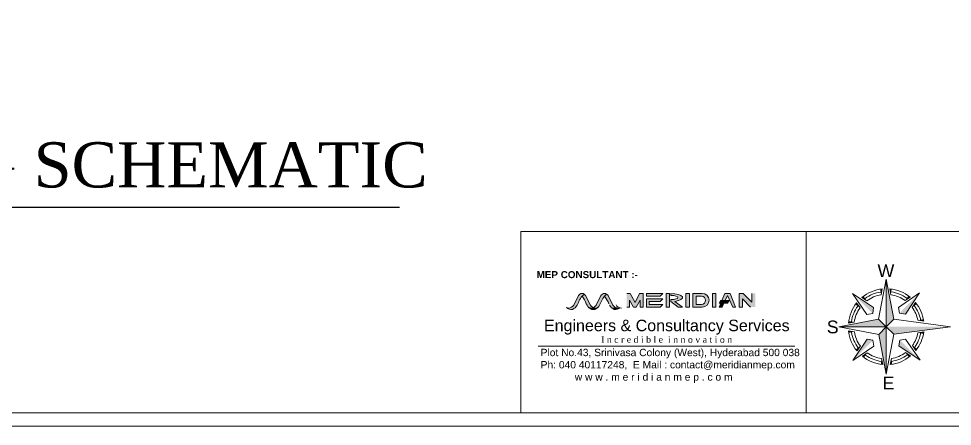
# Model space of a CAD drawing. Extents: x 3505867 to 4040009, y -660366 to -590408.
# Drawn here: x 3718286 to 3734417, y -625948 to -618912 of the extents above; entities that cross this region are included whole.
import ezdxf

# ---------------------------------------------------------------- set-up
doc = ezdxf.new("R2010")
doc.units = 0
doc.header["$LTSCALE"] = 6
doc.header["$MEASUREMENT"] = 0
doc.linetypes.add('Hidden 2mm', pattern=[3, 2, -0.9999999999999999])
doc.layers.get('0').update_dxf_attribs({"linetype": 'CONTINUOUS', "lineweight": 0})
for name, color, linetype, lineweight in [('AHU-N Ducting', 30, 'CONTINUOUS', 0), ('EP', 3, 'CONTINUOUS', 0), ('formate text', 8, 'CONTINUOUS', 0), ('FURNITURE WALL', 8, 'CONTINUOUS', 0), ('TITLE', 7, 'CONTINUOUS', 0)]:
    doc.layers.add(name, color=color, linetype=linetype, lineweight=lineweight)
doc.styles.add('ARIAL', font='arial.ttf')
doc.styles.add('style3', font='arialbd.ttf')
doc.styles.add('TIMES_R', font='times.ttf', dxfattribs={"height": 1.25})

# ---------------------------------------------------------------- blocks, each defined once
blk = doc.blocks.new('A$C4A7C6C7E')
at = {"layer": 'TITLE', "color": 8, "lineweight": 5}
for p, q in [((-4206.891931593418, 4143.569956719874), (0, 26095.19339799881)), ((0, 26095.19339799881), (0, 0)), ((0, 0), (0, 26095.19339799881)), ((4143.569955229759, 4206.891930103302), (0, 26095.19339799881)), ((-2825.268928706646, 17518.88860762119), (-2233.914661407471, 20756.89094215631)), ((2559.266071021557, 17559.71980690956), (1918.874761462211, 20788.38175237179)), ((-6940.913493931294, 10517.96004921198), (-18592.01132357121, 18312.16509193182)), ((-10622.01104015112, 6780.608028173446), (-18592.01132357121, 18312.16509193182)), ((-10606.9225564599, 14226.27134621143), (-13342.75635033846, 16056.45506531)), ((6780.608026683331, 10622.01103717088), (18312.16509193182, 18592.01132208109)), ((10389.95811492204, 14385.49175113439), (13097.72213548422, 16256.95454478264)), ((10517.96004772186, 6940.913493931294), (18312.16509193182, 18592.01132208109)), ((-14385.49175262451, 10389.95811492204), (-16256.95454627275, 13097.72213548422)), ((-7436.804530024528, 7324.86603707075), (-6940.913493931294, 10517.96004921198)), ((7324.866035580635, 7436.804530024528), (6780.608026683331, 10622.01103717088)), ((14226.27134621143, 10606.9225564599), (16056.45506531, 13342.75635033846)), ((-7436.804530024528, 7324.86603707075), (-10622.01104015112, 6780.608028173446)), ((7324.866035580635, 7436.804530024528), (10517.96004772186, 6940.913493931294)), ((-4206.891931593418, 4143.569956719874), (-26095.19339799881, 0)), ((0, 0), (-26095.19339799881, 0)), ((-26095.19339799881, 0), (0, 0)), ((-4143.569958209991, -4206.891930103302), (-26095.19339799881, 0)), ((-17559.71980839968, 2559.266072511673), (-20788.38175386191, 1918.874762952327)), ((-4206.891931593418, 4143.569956719874), (0, 0)), ((0, 0), (-4206.891931593418, 4143.569956719874)), ((0, 0), (-4143.569958209991, -4206.891930103302)), ((-4143.569958209991, -4206.891930103302), (0, 0)), ((0, 0), (4143.569955229759, 4206.891930103302)), ((4143.569955229759, 4206.891930103302), (0, 0)), ((0, 0), (4206.891928613186, -4143.569956719874)), ((4206.891928613186, -4143.569956719874), (0, 0)), ((0, 0), (0, -26095.19339799881)), ((0, -26095.19339799881), (0, 0)), ((17393.81232410669, 3514.099511504173), (20645.9898635745, 3095.480373501778)), ((17393.81232410669, 3514.099511504173), (20645.9898635745, 3095.480373501778)), ((-17518.88860762119, -2825.268928706646), (-20756.89094215631, -2233.914661407471)), ((-4143.569958209991, -4206.891930103302), (0, -26095.19339799881)), ((4206.891928613186, -4143.569956719874), (0, -26095.19339799881)), ((17433.07092934847, -3311.806355416775), (20680.36240488291, -2856.835140287876)), ((17433.07092934847, -3311.806355416775), (20680.36240488291, -2856.835140287876)), ((17433.74369889498, -3310.314664244652), (20680.36240488291, -2856.835140287876)), ((-10517.96005070209, -6940.913493931294), (-18312.16509342193, -18592.01132357121)), ((-7324.866038560866, -7436.804528534413), (-10517.96005070209, -6940.913493931294)), ((-7324.866038560866, -7436.804528534413), (-6780.608028173446, -10622.011038661)), ((7436.804527044295, -7324.86603707075), (6940.913493931294, -10517.96004921198)), ((7436.804527044295, -7324.86603707075), (10622.01103717088, -6780.608026683331)), ((10622.01103717088, -6780.608026683331), (18592.01132208109, -18312.16509342193)), ((-6780.608028173446, -10622.011038661), (-18312.16509342193, -18592.01132357121)), ((-14226.27134770155, -10606.9225564599), (-16056.45506531, -13342.75634884834)), ((-10389.95811492204, -14385.49175113439), (-13097.72213548422, -16256.95454627275)), ((6940.913493931294, -10517.96004921198), (18592.01132208109, -18312.16509342193)), ((10606.9225564599, -14226.27134770155), (13342.75634884834, -16056.45506531)), ((14385.49174964428, -10389.95811492204), (16256.95454478264, -13097.72213548422)), ((-2559.266074001789, -17559.71980690956), (-1918.87476593256, -20788.38175237179)), ((2825.268928706646, -17518.88860762119), (2233.914658427238, -20756.8909406662))]:
    blk.add_line(p, q, dxfattribs=at)
at = {"layer": 'TITLE', "color": 5}
for p in [(4143.569955229759, 4206.891930103302), (4206.891928613186, -4143.569956719874)]:
    blk.add_line(p, (35289.04303461313, 0), dxfattribs=at)
at = {"layer": 'TITLE', "color": 8, "lineweight": 5}
for radius, start, end in [(20876.75492653439, 96.14268864793837, 129.7262482949075), (20876.75492653439, 51.14268861743448, 84.72624833369564), (19310.99830704234, 99.16120499793921, 126.7077318310557), (17745.24168755422, 99.16120499793921, 126.7077318310557), (17745.24168755422, 54.1612050822801, 81.70773185857391), (19310.99830704623, 54.1612050822801, 81.70773185857391), (20876.75492653439, 141.1426886174345, 174.7262482394833), (19310.99830703844, 144.1612050155898, 171.7077318585739), (17745.24168755422, 144.1612050155898, 171.7077318585739), (17745.24168755422, 11.42181301089634, 36.70773183105571), (19310.99830704631, 9.851360206625351, 36.70773183105571), (20876.75492653439, 8.526916737729403, 39.72624829490754), (20876.75492653439, 186.142688621411, 219.7262482949076), (19310.99830704666, 189.1612049847691, 216.7077318310557), (17745.24168755422, 189.1612049847691, 216.7077318310557), (17745.24168755422, 324.1612050155898, 349.2486835275301), (19310.99830704746, 324.1612050155898, 350.8143404501286), (20876.75492653439, 321.1426886174345, 352.1348021018367), (17745.24168755422, 234.1612050822801, 261.7077318585739), (17745.24168755422, 279.1612049979392, 306.7077318310557), (20876.75492653439, 231.1426886174345, 264.7262483336957), (19310.99830704712, 234.1612050822801, 261.7077318585739), (20876.75492653439, 276.1426886479383, 309.7262482949075), (19310.99830704516, 279.1612049979392, 306.7077318310557)]:
    blk.add_arc((0, 0), radius, start, end, dxfattribs=at)
for points in [[(0, 26095.19339799881), (4143.569955229759, 4206.891930103302), (0, 0)], [(-3323.845799267292, 20610.45718491077), (-2233.914661407471, 20756.89094215631), (-2825.268928706646, 17518.88860762119)], [(3010.901261866093, 20658.49389135838), (1918.874761462211, 20788.38175237179), (2559.266071021557, 17559.71980690956)], [(-18592.01132357121, 18312.16509193182), (-6940.913493931294, 10517.96004921198), (-7436.804530024528, 7324.86603707075)], [(-13342.75635033846, 16056.45506531), (-12478.73242050409, 16736.7898195982), (-10606.9225564599, 14226.27134621143)], [(18312.16509193182, 18592.01132208109), (10517.96004772186, 6940.913493931294), (7324.866035580635, 7436.804530024528)], [(13097.72213548422, 16256.95454478264), (12223.48013520241, 16924.10794198513), (10389.95811492204, 14385.49175113439)], [(-16256.95454627275, 13097.72213548422), (-16924.10794347524, 12223.48013520241), (-14385.49175262451, 10389.95811492204)], [(16056.45506531, 13342.75635033846), (16736.7898195982, 12478.73241901398), (14226.27134621143, 10606.9225564599)], [(-26095.19339799881, 0), (-4206.891931593418, 4143.569956719874), (0, 0)], [(-20658.49389284849, 3010.901263356209), (-20788.38175386191, 1918.874762952327), (-17559.71980839968, 2559.266072511673)], [(0, -26095.19339799881), (-4143.569958209991, -4206.891930103302), (0, 0)], [(20645.9898635745, 3095.480373501778), (20456.6875949502, 4166.872785985471), (17393.81232410669, 3514.099511504173)], [(-20610.45718491077, -3323.845797777176), (-20756.89094215631, -2233.914661407471), (-17518.88860762119, -2825.268928706646)], [(20680.36240488291, -2856.835140287876), (20503.05638164282, -3930.278024077415), (17433.07092934847, -3311.806355416775)], [(-18312.16509342193, -18592.01132357121), (-10517.96005070209, -6940.913493931294), (-7324.866038560866, -7436.804528534413)], [(18592.01132208109, -18312.16509342193), (6940.913493931294, -10517.96004921198), (7436.804527044295, -7324.86603707075)], [(-16056.45506531, -13342.75634884834), (-16736.78982108831, -12478.73242050409), (-14226.27134770155, -10606.9225564599)], [(-13097.72213548422, -16256.95454627275), (-12223.48013520241, -16924.10794347524), (-10389.95811492204, -14385.49175113439)], [(13342.75634884834, -16056.45506531), (12478.73241901398, -16736.7898195982), (10606.9225564599, -14226.27134770155)], [(16256.95454478264, -13097.72213548422), (16924.10794198513, -12223.48013520241), (14385.49174964428, -10389.95811492204)], [(-3010.901263356209, -20658.49389135838), (-1918.87476593256, -20788.38175237179), (-2559.266074001789, -17559.71980690956)], [(3323.845797777176, -20610.45718491077), (2233.914658427238, -20756.8909406662), (2825.268928706646, -17518.88860762119)]]:
    blk.add_solid(points, dxfattribs=at)
at = {"layer": 'TITLE', "color": 5}
blk.add_solid([(35289.04303461313, 0), (4206.891928613186, -4143.569956719874), (0, 0)], dxfattribs=at)
blk = doc.blocks.new('MECS')
at = {"layer": 'AHU-N Ducting', "lineweight": 0}
for color, points in [(160, [(0.5134121462452396, 0.9090535810691411, -0.255341921221145), (0.5145768996701445, 0.912287291370199, -0.0468472647748238), (0.5216573496010881, 0.9294547023055619, -0.02665404777678521), (0.5336342063745126, 0.9523017867876555, -0.06718534236502927), (0.5556565003610188, 0.9834757225398514, -0.02764109542235114), (0.5738745622465666, 1.003062886091293), (0.5766256133007953, 1.006020680794153, 0.1721363590096937), (0.5505140324168423, 1.011612092831704, 0.2473140975325933), (0.5199152673609156, 0.990002997602848), (0.4721895616269332, 0.8959762340672447, -0.01800133279279188), (0.4702329186293511, 0.8924425501871536, -0.03191826124391834), (0.4661593275680615, 0.8865579408482758, -0.10706332640321), (0.4578792062891825, 0.878103115775042, -0.06872213656596317), (0.4448145115283366, 0.8700396566532579, -0.1100815216467871), (0.4328884929311516, 0.8662964673627914, -0.04816773781383378), (0.4221518354338086, 0.8652597410154012, -0.2553419212163173), (0.4220358712937212, 0.8652596211915509, -0.1055217205861158), (0.4103804133107057, 0.8664834367568037, -0.05287384099968509), (0.3991274403419439, 0.8701487347559893, 0.05054860804395004), (0.4093426809361326, 0.8618595423592463, 0.158790178535047), (0.4483361824497781, 0.8512470793146013, 0.02557253404730241), (0.4549705379184891, 0.8519151542827459, 0.05690113489079723), (0.4703863626932994, 0.8580222609840502, 0.07612807459237678), (0.4928284065502248, 0.8754018488679505, 0.05635508372328296), (0.5070302214118503, 0.8948318576810209)]), (150, [(0.5738745622465666, 1.003062886091293), (0.5556565003610187, 0.9834757225398514, -0.08871706839118897), (0.5985678696283647, 0.909053581069051), (0.606061486380822, 0.89483185768066, 0.0908047400681244), (0.6258840872999482, 0.8691652436534564, 0.09462166198595127), (0.6465687088664405, 0.8652597410154012, 0.09762620718751959), (0.6678649370783271, 0.8694578930597028, -0.1798615287096714), (0.6391234390957357, 0.8959762340672447), (0.5913977333575124, 0.9900029976114196, 0.1368225701357831), (0.5768519750966852, 1.005880687949675, 0.004232813224522215)]), (160, [(0.7385117872205167, 0.909053581069051, -0.2553419212210821), (0.7396765406437975, 0.912287291370199, -0.0468472648161624), (0.7467569905745608, 0.9294547023055619, -0.02665404768152423), (0.7587338473479852, 0.9523017867876555, -0.0671853423456069), (0.7807561413347619, 0.9834757225398514, -0.02764109536567236), (0.7989742032197685, 1.003062886091293), (0.8017252542742679, 1.006020680794153, 0.1721363590409371), (0.7756136733902246, 1.011612092831704, 0.2473140974765815), (0.745014908334659, 0.990002997602848), (0.6972892026003155, 0.8959762340672447, -0.01800133322273754), (0.6953325596030944, 0.8924425501871536, -0.03191826041983521), (0.6912589685412633, 0.8865579408482758, -0.1070633264490691), (0.6829788472626551, 0.878103115775042, -0.06872213649297712), (0.6699141525020799, 0.8700396566532579, -0.1100815216296455), (0.6579881339048046, 0.8662964673627914, -0.04816773779806655), (0.6472514764075519, 0.8652597410154012, -0.255341921221943), (0.6471355122674645, 0.8652596211915509, -0.1055217205828826), (0.6354800542840878, 0.8664834367568037, -0.05287384108009963), (0.6242270813156874, 0.8701487347559893, 0.05054860803605635), (0.6344423219093345, 0.8618595423592463, 0.1587901785338139), (0.6734358234232507, 0.8512470793146013, 0.02557253404856175), (0.6800701788916007, 0.8519151542827459, 0.05690113471568389), (0.6954860036670426, 0.8580222609840502, 0.07612807450990046), (0.717928047523968, 0.8754018488679504, 0.05635508364208738), (0.7321298623846912, 0.8948318576810209)]), (150, [(0.7989742032197685, 1.003062886091293), (0.7807561413347619, 0.9834757225398514, -0.08282162458354263), (0.824217065318585, 0.9090771159288699), (0.8311611273545652, 0.89483185768066, 0.09080474013753037), (0.8509837282734207, 0.8691652436534564, 0.09462166197701749), (0.8716683498401837, 0.8652597410154012, 0.09762620721909913), (0.892964578051529, 0.8694578930597028, -0.1798615287170609), (0.8642230800689376, 0.8959762340672447), (0.8164973743309851, 0.9900029976114196, 0.1368225702393716), (0.8019516160670902, 1.005880687950846, 0.00423281322532398)]), (1, [(1.030236444528139, 0.9438043992806316), (1.071119814834754, 0.8756654487700585), (1.098384609470751, 0.8756654487700585), (1.139267979777095, 0.9438043992806316), (1.139267979777095, 0.8756654487700585), (1.166523559981414, 0.8756654487700585), (1.166523559981414, 1.011943349791295), (1.132454084726353, 1.011943349791295), (1.085966086906956, 0.9199812081284943), (1.037050339579422, 1.011943349791295), (1.002980864324091, 1.011943349791295), (1.002980864324091, 0.8756654487700585), (1.030236444528139, 0.8756654487700585)]), (251, [(1.200593035236746, 1.011943349791295), (1.200593035236746, 0.9846877695869755), (1.336870936257982, 0.9846877695869755), (1.364126516462392, 1.011943349791295)]), (251, [(1.200593035236746, 0.9574321893827462), (1.200593035236746, 0.8756654487700585), (1.336870936257982, 0.8756654487700585), (1.364126516462392, 0.9029210289742877), (1.227848615441156, 0.9029210289742877), (1.227848615441156, 0.930176609178517), (1.336870936257982, 0.930176609178517), (1.364126516462392, 0.9574321893827462)]), (251, [(1.398195991717182, 0.8756654487700585), (1.432265466973055, 0.8756654487700585), (1.432265466973055, 1.011943349791295), (1.398195991717182, 1.011943349791295)]), (251, [(1.629868423453673, 1.011943349791295), (1.59579894819807, 1.011943349791295), (1.59579894819807, 0.8756654487700585), (1.629868423453673, 0.8756654487700585)]), (251, [(1.895610330445043, 1.011943349791295), (1.861540855189982, 1.011943349791295), (1.861540855189982, 0.8756654487700585), (1.895610330445043, 0.8756654487700585)]), (251, [(2.011446546313153, 0.9132142722493442), (2.027431130986065, 0.9404698524534832), (1.94330759580249, 0.9404698524534832), (1.929679805700646, 0.9132142722493442)]), (251, [(2.011446546313153, 0.99036134481426), (2.063858128663246, 0.8756654487700585), (2.093213286926021, 0.8756654487700585), (2.038702126517292, 1.011943349791295), (1.984190966108743, 1.011943349791295), (1.955601567173546, 0.9404698524534832), (1.988648066588688, 0.9404698524534832)]), (251, [(2.161352237436324, 0.9589543396937112), (2.243118978049192, 0.8756654487700585), (2.290816243406638, 0.8756654487700585), (2.290816243406638, 1.011943349791295), (2.256746768151036, 1.011943349791295), (2.256746768151036, 0.9240548263224531), (2.168166132487245, 1.011943349791295), (2.127282762180992, 1.011943349791295), (2.127282762180992, 0.8756654487700585), (2.161352237436324, 0.8756654487700585)]), (160, [(0.6891611652876872, 0.8652597410154012, -0.0976262072296882), (0.6678649370783271, 0.869457893059793, -0.09762620719819004), (0.6465687088664405, 0.8652597410154012, -0.09462166198179703), (0.6258840872999482, 0.8691652436534564, 0.08724935658191231), (0.6523345167657667, 0.8526558393570214, 0.2544598487685659), (0.7121855603806347, 0.8701487347559893, -0.1060441435256532)]), (150, [(0.9142608062611598, 0.8652597410154012, -0.09762620721833866), (0.892964578051529, 0.8694578930597028, -0.09762620723901456), (0.8716683498401837, 0.8652597410154012, -0.0946216619631427), (0.85098372827315, 0.8691652436534564, 0.08724935651290638), (0.8774341577386077, 0.8526558393570214, 0.2544598487684722), (0.9372852013538366, 0.8701487347559893, -0.1060441435228971)]), (251, [(1.976193322036766, 0.9132142722493442), (1.944699335091728, 0.9132142722493442), (1.929679805700646, 0.8756654487700585), (1.95903496396306, 0.8756654487699682)])]:
    blk.add_hatch(color=color, dxfattribs=at).paths.add_polyline_path(points)
h = blk.add_hatch(color=251, dxfattribs=at)
edge = h.paths.add_edge_path()
edge.add_ellipse((1.445893257074899, 0.9710599794848609), major_axis=(-0.1158362158680351, 0), ratio=0.3529411764705883, start_angle=110.1798157566864, end_angle=270)
edge.add_line((1.445893257074899, 1.011943349791295), (1.445893257074899, 0.9915016646380779))
edge.add_ellipse((1.445893257074899, 0.9710599794848609), major_axis=(-0.07012065025681041, 0), ratio=0.2915216142222994, start_angle=90, end_angle=270, ccw=False)
edge.add_line((1.445893257074899, 0.9506182943317341), (1.445893257074899, 0.930176609178517))
edge.add_line((1.445893257074899, 0.930176609178517), (1.518865497210324, 0.8756654487699682))
edge.add_line((1.518865497210324, 0.8756654487700585), (1.561729472942829, 0.8756654487700585))
edge.add_line((1.561729472943099, 0.8756654487700585), (1.485852994268342, 0.9326862509446157))
h = blk.add_hatch(color=251, dxfattribs=at)
h.paths.add_polyline_path([(1.663937898709004, 0.8756654487700585), (1.759332429423987, 0.8756654487700586, 1.000000000016551), (1.759332429423987, 1.011943349791295), (1.663937898709004, 1.011943349791295)])
h.paths.add_polyline_path([(1.698007373964065, 0.9846877695869755), (1.751107687934599, 0.9846877695869753, -0.9999999999691073), (1.751107687934599, 0.9029210289742877), (1.698007373964065, 0.9029210289742877)], flags=16)
at = {"layer": 'AHU-N Ducting', "color": 160, "lineweight": 0}
for p, q in [((0.4721895616269332, 0.8959762340671544, -0.004746985392664118), (0.5199152673651564, 0.9900029976114196, -0.004746985392664118)), ((0.6972892026003155, 0.8959762340671544, -0.004746985392664118), (0.7450149083391703, 0.9900029976114196, -0.004746985392664118)), ((0.5070302214118503, 0.8948318576810209, -0.004746985392664118), (0.5134121462455102, 0.909053581069051, -0.004746985392664118)), ((0.7321298623846912, 0.8948318576810209, -0.004746985392664118), (0.7385117872186219, 0.909053581069051, -0.004746985392664118))]:
    blk.add_line(p, q, dxfattribs=at)
at = {"layer": 'AHU-N Ducting', "color": 150, "lineweight": 0}
for p, q in [((0.6391234390957357, 0.8959762340671544, -0.004746985392664118), (0.5913977333575124, 0.9900029976114196, -0.004746985392664118)), ((0.8642230800689376, 0.8959762340671544, -0.004746985392664118), (0.8164973743309851, 0.9900029976114196, -0.004746985392664118)), ((0.6060614863808219, 0.8948318576810209, -0.004746985392664118), (0.5985678696283647, 0.909053581069051, -0.004746985392664118))]:
    blk.add_line(p, q, dxfattribs=at)
at = {"layer": 'AHU-N Ducting', "color": 1, "lineweight": 0}
for p, q in [((1.002980864324091, 1.011943349791205, -0.004746985392664118), (1.037050339579422, 1.011943349791205, -0.004746985392664118)), ((1.030236444528139, 0.9438043992806316, -0.004746985392664118), (1.071119814834754, 0.8756654487700585, -0.004746985392664118)), ((1.030236444528139, 0.8756654487700585, -0.004746985392664118), (1.030236444528139, 0.9438043992806316, -0.004746985392664118)), ((1.030236444528139, 0.8756654487700585, -0.004746985392664118), (1.030236444528139, 0.9438043992806316, -0.004746985392664118)), ((1.037050339579422, 1.011943349791205, -0.004746985392664118), (1.085966086906956, 0.919981208128404, -0.004746985392664118)), ((1.132454084726353, 1.011943349791205, -0.004746985392664118), (1.085966086906956, 0.919981208128404, -0.004746985392664118)), ((1.139267979777095, 0.9438043992806316, -0.004746985392664118), (1.098384609470751, 0.8756654487700585, -0.004746985392664118)), ((1.166523559981414, 1.011943349791205, -0.004746985392664118), (1.132454084726353, 1.011943349791205, -0.004746985392664118)), ((1.134267582426063, 1.011943349791205, -0.004746985392664118), (1.161523162629841, 1.011943349791205, -0.004746985392664118)), ((1.139267979777095, 0.8756654487700585, -0.004746985392664118), (1.139267979777095, 0.9438043992806316, -0.004746985392664118)), ((1.139267979777095, 0.8756654487700585, -0.004746985392664118), (1.139267979777095, 0.9438043992806316, -0.004746985392664118)), ((1.166523559981414, 0.8756654487700585, -0.004746985392664118), (1.166523559981414, 1.011943349791205, -0.004746985392664118)), ((1.030236444528139, 0.8756654487700585, -0.004746985392664118), (1.002980864324091, 0.8756654487700585, -0.004746985392664118)), ((1.071119814834754, 0.8756654487700585, -0.004746985392664118), (1.098384609470751, 0.8756654487700585, -0.004746985392664118)), ((1.139267979777095, 0.8756654487700585, -0.004746985392664118), (1.166523559981414, 0.8756654487700585, -0.004746985392664118))]:
    blk.add_line(p, q, dxfattribs=at)
at = {"layer": 'AHU-N Ducting', "color": 251, "lineweight": 0}
for p, q in [((1.200593035236746, 1.011943349791205, -0.004746985392664118), (1.364126516462392, 1.011943349791205, -0.004746985392664118)), ((1.200593035236746, 0.9846877695869755, -0.004746985392664118), (1.200593035236746, 1.011943349791205, -0.004746985392664118)), ((1.200593035236746, 0.9846877695869755, -0.004746985392664118), (1.336870936257982, 0.9846877695869755, -0.004746985392664118)), ((1.200593035236746, 0.9574321893827462, -0.004746985392664118), (1.364126516462392, 0.9574321893827462, -0.004746985392664118)), ((1.200593035236746, 0.8756654487700585, -0.004746985392664118), (1.200593035236746, 0.9574321893827462, -0.004746985392664118)), ((1.336870936257982, 0.9846877695869755, -0.004746985392664118), (1.364126516462392, 1.011943349791205, -0.004746985392664118)), ((1.336870936257982, 0.930176609178517, -0.004746985392664118), (1.364126516462392, 0.9574321893827462, -0.004746985392664118)), ((1.398195991717182, 1.011943349791205, -0.004746985392664118), (1.432265466973055, 1.011943349791205, -0.004746985392664118)), ((1.398195991717182, 1.011943349791205, -0.004746985392664118), (1.398195991717182, 0.8756654487700585, -0.004746985392664118)), ((1.432265466973055, 1.011943349791205, -0.004746985392664118), (1.432265466973055, 0.8756654487700585, -0.004746985392664118)), ((1.445893257074899, 1.011943349791205, -0.004746985392664118), (1.445893257074899, 0.9915016646380779, -0.004746985392664118)), ((1.445893257074899, 0.930176609178517, -0.004746985392664118), (1.445893257074899, 0.9506182943317341, -0.004746985392664118)), ((1.59579894819807, 1.011943349791205, -0.004746985392664118), (1.629868423453673, 1.011943349791205, -0.004746985392664118)), ((1.59579894819807, 0.8756654487700585, -0.004746985392664118), (1.59579894819807, 1.011943349791205, -0.004746985392664118)), ((1.629868423453673, 1.011943349791205, -0.004746985392664118), (1.629868423453673, 0.8756654487700585, -0.004746985392664118)), ((1.663937898709004, 1.011943349791205, -0.004746985392664118), (1.759332429423987, 1.011943349791205, -0.004746985392664118)), ((1.663937898709004, 1.011943349791205, -0.004746985392664118), (1.663937898709004, 0.8756654487700585, -0.004746985392664118)), ((1.698007373964065, 0.9846877695869755, -0.004746985392664118), (1.751107687934599, 0.9846877695869755, -0.004746985392664118)), ((1.698007373964065, 0.9846877695869755, -0.004746985392664118), (1.698007373964065, 0.9029210289742877, -0.004746985392664118)), ((1.861540855189982, 1.011943349791205, -0.004746985392664118), (1.895610330445043, 1.011943349791205, -0.004746985392664118)), ((1.861540855189982, 0.8756654487700585, -0.004746985392664118), (1.861540855189982, 1.011943349791205, -0.004746985392664118)), ((1.895610330445043, 1.011943349791205, -0.004746985392664118), (1.895610330445043, 0.8756654487700585, -0.004746985392664118)), ((1.929679805700646, 0.913214272249254, -0.004746985392664118), (1.94330759580249, 0.9404698524534832, -0.004746985392664118)), ((2.027431130986065, 0.9404698524534832, -0.004746985392664118), (1.94330759580249, 0.9404698524534832, -0.004746985392664118)), ((1.955601567173546, 0.9404698524534832, -0.004746985392664118), (1.984190966108743, 1.011943349791205, -0.004746985392664118)), ((1.984190966108743, 1.011943349791205, -0.004746985392664118), (2.038702126517292, 1.011943349791205, -0.004746985392664118)), ((1.988648066588688, 0.9404698524534832, -0.004746985392664118), (2.011446546313153, 0.9903613448141697, -0.004746985392664118)), ((2.063858128663246, 0.8756654487700585, -0.004746985392664118), (2.011446546313153, 0.9903613448141697, -0.004746985392664118)), ((2.027431130986065, 0.9404698524534832, -0.004746985392664118), (2.011446546313153, 0.913214272249254, -0.004746985392664118)), ((2.093213286926021, 0.8756654487700585, -0.004746985392664118), (2.038702126517292, 1.011943349791205, -0.004746985392664118)), ((2.127282762180992, 1.011943349791205, -0.004746985392664118), (2.168166132487245, 1.011943349791205, -0.004746985392664118)), ((2.127282762180992, 0.8756654487700585, -0.004746985392664118), (2.127282762180992, 1.011943349791205, -0.004746985392664118)), ((2.243118978049192, 0.8756654487700585, -0.004746985392664118), (2.161352237436324, 0.9589543396937112, -0.004746985392664118)), ((2.161352237436324, 0.8756654487700585, -0.004746985392664118), (2.161352237436324, 0.9589543396937112, -0.004746985392664118)), ((2.168166132487245, 1.011943349791205, -0.004746985392664118), (2.256746768151036, 0.9240548263223628, -0.004746985392664118)), ((2.256746768151036, 0.9240548263223628, -0.004746985392664118), (2.256746768151036, 1.011943349791205, -0.004746985392664118)), ((1.200593035236746, 0.8756654487700585, -0.004746985392664118), (1.336870936257982, 0.8756654487700585, -0.004746985392664118)), ((1.227848615441156, 0.930176609178517, -0.004746985392664118), (1.336870936257982, 0.930176609178517, -0.004746985392664118)), ((1.227848615441156, 0.9029210289742877, -0.004746985392664118), (1.227848615441156, 0.930176609178517, -0.004746985392664118)), ((1.227848615441156, 0.9029210289742877, -0.004746985392664118), (1.364126516462392, 0.9029210289742877, -0.004746985392664118)), ((1.336870936257982, 0.8756654487700585, -0.004746985392664118), (1.364126516462392, 0.9029210289742877, -0.004746985392664118)), ((1.398195991717182, 0.8756654487700585, -0.004746985392664118), (1.432265466973055, 0.8756654487700585, -0.004746985392664118)), ((1.445893257074899, 0.930176609178517, -0.004746985392664118), (1.518865497210324, 0.8756654487700585, -0.004746985392664118)), ((1.485852994268342, 0.9326862509445254, -0.004746985392664118), (1.561729472943099, 0.8756654487700585, -0.004746985392664118)), ((1.518865497210324, 0.8756654487700585, -0.004746985392664118), (1.561729472943099, 0.8756654487700585, -0.004746985392664118)), ((1.59579894819807, 0.8756654487700585, -0.004746985392664118), (1.629868423453673, 0.8756654487700585, -0.004746985392664118)), ((1.663937898709004, 0.8756654487700585, -0.004746985392664118), (1.759332429423987, 0.8756654487700585, -0.004746985392664118)), ((1.698007373964065, 0.9029210289742877, -0.004746985392664118), (1.751107687934599, 0.9029210289742877, -0.004746985392664118)), ((1.861540855189982, 0.8756654487700585, -0.004746985392664118), (1.895610330445043, 0.8756654487700585, -0.004746985392664118)), ((2.011446546313153, 0.913214272249254, -0.004746985392664118), (1.929679805700646, 0.913214272249254, -0.004746985392664118)), ((1.929679805700646, 0.8756654487700585, -0.004746985392664118), (1.944699335091728, 0.913214272249254, -0.004746985392664118)), ((1.95903496396306, 0.8756654487700585, -0.004746985392664118), (1.929679805700646, 0.8756654487700585, -0.004746985392664118)), ((1.95903496396306, 0.8756654487700585, -0.004746985392664118), (1.976193322036766, 0.913214272249254, -0.004746985392664118)), ((2.063858128663246, 0.8756654487700585, -0.004746985392664118), (2.093213286926021, 0.8756654487700585, -0.004746985392664118)), ((2.127282762180992, 0.8756654487700585, -0.004746985392664118), (2.161352237436324, 0.8756654487700585, -0.004746985392664118))]:
    blk.add_line(p, q, dxfattribs=at)
at = {"layer": 'AHU-N Ducting', "color": 251, "lineweight": 0, "ltscale": 0.85}
blk.add_line((0.1165964656020151, 0.4833313661174543, -0.006142948281450891), (2.68551955399356, 0.4833313661174543, -0.006142948281450891), dxfattribs=at)
at = {"layer": 'AHU-N Ducting', "color": 160, "lineweight": 0}
for centre, radius, start, end in [((0.7417863587136924, 0.8286218616061071, -0.004746985392664118), 0.2421240227987888, 132.9373247437187, 160.5981108453346), ((0.5556565003610187, 0.9718616141967287, -0.004746985392664118), 0.04008173559447583, 90, 153.0887549731676), ((0.5556565003610187, 0.9718616141967287, -0.004746985392664118), 0.04008173559447583, 26.91124502665905, 90), ((0.9668859996868943, 0.8286218616061071, -0.004746985392664118), 0.2421240227987888, 132.9373247436885, 160.5981108453417), ((0.7807561413347619, 0.9718616141967287, -0.004746985392664118), 0.04008173559447583, 90, 153.0887549740909), ((0.7807561413347619, 0.9718616141967287, -0.004746985392664118), 0.04008173559447583, 26.9112450267741, 90), ((0.4451264544360147, 0.9163969157858594, -0.004746985392664118), 0.06522885516514892, 225.1547600332335, 282.2607170516237), ((0.4220358712937212, 0.9213740510237451, -0.004746985392664118), 0.05611442983226616, 245.9053689520779, 270.1184055559717), ((0.4221518354329064, 0.9213741708475954, -0.004746985392664118), 0.05611442983226616, 270, 333.0887549734891), ((0.4248646360879693, 0.9399832544318715, -0.004746985392664118), 0.0937541041238935, 291.3377566141106, 331.210451532663), ((0.6860544255190815, 0.9361233508373039, -0.004746985392664118), 0.09002142922125515, 207.3022954123794, 248.0018617736689), ((0.670226095409397, 0.9163969157858594, -0.004746985392664118), 0.06522885516514892, 225.1547600329532, 282.2607170509705), ((0.6471355122674645, 0.9213740510237451, -0.004746985392664118), 0.05611442983226616, 245.9053689516664, 270.1184055552347), ((0.6472514764061083, 0.9213741708475954, -0.004746985392664118), 0.05611442983226616, 270, 333.0887549734892), ((0.6661865462871954, 0.9163969157858594, -0.004746985392664118), 0.06522885516514892, 257.8079966377897, 314.8452399662061), ((0.6890452011507577, 0.9213740510237451, -0.004746985392664118), 0.05611442983226616, 245.9053689520779, 270.1184055559717), ((0.6499642770614419, 0.9399832544318715, -0.004746985392664118), 0.0937541041238935, 291.3377566141106, 331.2104515326365)]:
    blk.add_arc(centre, radius, start, end, dxfattribs=at)
at = {"layer": 'AHU-N Ducting', "color": 150, "lineweight": 0}
for centre, radius, start, end in [((0.3690451605166651, 0.8262944286522125, -0.004746985392664118), 0.2439871949649071, 19.82781570482793, 40.10717689340409), ((0.5794150909876963, 0.815966263139685, -0.004746985392664118), 0.2619115070846747, 20.82439840783155, 39.75939779118104), ((0.6464527447271652, 0.9213740510237451, -0.004746985392664118), 0.05611442983226616, 248.4970917656522, 270.1184055559715), ((0.6891611652900331, 0.9213741708475954, -0.004746985392664118), 0.05611442983226616, 206.9112450267169, 270), ((0.6891611652900331, 0.9213741708475954, -0.004746985392664118), 0.05611442983226616, 206.9112450267169, 270), ((0.6465687088664405, 0.9213741708475954, -0.004746985392664118), 0.05611442983226616, 270, 292.3036001438938), ((0.9111540664921931, 0.9361233508373039, -0.004746985392664118), 0.09002142922125515, 207.3022954123795, 248.0018617736689), ((0.8715523857009084, 0.9213740510237451, -0.004746985392664118), 0.05611442983226616, 248.4970917649847, 270.1184055553267), ((0.9142608062634155, 0.9213741708475954, -0.004746985392664118), 0.05611442983226616, 206.9112450265108, 270), ((0.8716683498392815, 0.9213741708475954, -0.004746985392664118), 0.05611442983226616, 270, 292.3036001446803), ((0.8912861872601268, 0.9163969157858594, -0.004746985392664118), 0.06522885516514892, 257.7392829491069, 314.8452399670468), ((0.9141448421242304, 0.9213740510237451, -0.004746985392664118), 0.05611442983226616, 245.9053689520778, 270.1184055558794), ((0.9496233245769173, 0.9248906590848106, -0.004746985392664118), 0.0599665343237634, 206.9112450265108, 270)]:
    blk.add_arc(centre, radius, start, end, dxfattribs=at)
at = {"layer": 'AHU-N Ducting', "color": 251, "lineweight": 0}
for centre, radius in [((1.751107687934599, 0.9438043992806316, -0.004746985392664118), 0.04088337030636534), ((1.759332429423987, 0.9438043992806316, -0.004746985392664118), 0.0681389505106089)]:
    blk.add_arc(centre, radius, 270, 90, dxfattribs=at)
for major_axis, ratio, start_param in [((-0.1158362158680351, 0), 0.3529411764705883, 1.923000554194905), ((-0.07012065025681041, 0), 0.2915216142222994, 1.570796326794897)]:
    blk.add_ellipse((1.445893257074899, 0.9710599794848609, -0.004746985392664118), major_axis=major_axis, ratio=ratio, start_param=start_param, end_param=4.71238898038469, dxfattribs=at)
at = {"layer": 'AHU-N Ducting', "color": 251, "lineweight": 0, "attachment_point": 1, "style": 'ARIAL'}
for s, insert, char_height, width in [('{\\C1;Engineers & Consultancy Services \\P}', (0.1749155116136762, 0.7493232539108021, -0.01458950216844587), 0.11475, 24.25437425909253), ('{\\C252;Plot No.43, Srinivasa Colony (West), Hyderabad 500 038\\PPh: 040 40117248,  E Mail : contact@meridianmep.com\\P            w w w . m e r i d i a n m e p . c o m }', (0.14136276644183, 0.4583226879356062, -0.006142948281450891), 0.07344, 2.63264250269352)]:
    blk.add_mtext(s, dxfattribs=dict(at, insert=insert, char_height=char_height, width=width))
at = {"layer": 'AHU-N Ducting', "color": 251, "lineweight": 0, "ltscale": 0.85, "insert": (1.402428089641869, 0.5507002547054753, -0.005528653453305802), "char_height": 0.0651762882177883, "attachment_point": 5, "line_spacing_factor": 0.6, "style": 'ARIAL'}
blk.add_mtext('{\\FBatang|c0;\\C5;I n c r e d i b l e  i n n o v a t i o n\\P}', dxfattribs=at)

msp = doc.modelspace()

# ---------------------------------------------------------------- linework, layer by layer
for p, q in [((3744100.365464145, -622586.7968751583), (3726961.924794881, -622586.7968751583)), ((3726961.924794881, -625716.1675793823), (3726961.924794881, -622586.7968751583)), ((3731889.992701149, -625716.1675793823), (3731889.992701149, -622586.7968751583))]:
    msp.add_line(p, q)
for points in [[(3744332.197884768, -593936.5793611218), (3744332.197884768, -625948), (3699250.992701149, -625948), (3699250.992701149, -593936.5793611218)], [(3744100.365464149, -594168.4117817387), (3744100.365464149, -625716.1675793823), (3699482.825121766, -625716.1675793823), (3699482.825121766, -594168.4117817387)]]:
    msp.add_lwpolyline(points, close=True)
at = {"layer": 'EP', "color": 7, "lineweight": -3}
msp.add_line((3711893.520977726, -622166), (3724863.831529519, -622166), dxfattribs=at)

# ---------------------------------------------------------------- block references
at = {"layer": 'FURNITURE WALL', "linetype": 'Hidden 2mm', "xscale": 1725.847965030552, "yscale": 1725.847965030552, "zscale": 1725.847965030552}
msp.add_blockref('MECS', (3727060.243964204, -625401.1435112819, 10.60179479082926), dxfattribs=at)
at = {"layer": 'TITLE', "linetype": 'Continuous', "extrusion": (1.311955267013883e-09, -7.575469239961774e-09, 1), "xscale": 0.03141316584561773, "yscale": 0.03141316584561773, "zscale": 0.03141316584561773}
msp.add_blockref('A$C4A7C6C7E', (3733274.565106691, -624228.4984436025, 0.009521820602070116), dxfattribs=at)

# ---------------------------------------------------------------- texts
at = {"layer": 'EP', "color": 7, "lineweight": -3, "style": 'TIMES_R'}
msp.add_text('EARTHING SCHEMATIC', height=780, dxfattribs=at).set_placement((3712230.125346502, -621824.1911908351))
at = {"layer": 'formate text', "color": 7, "lineweight": 5, "ltscale": 100, "style": 'style3'}
msp.add_text('MEP CONSULTANT :-', height=121.8763631150467, dxfattribs=at).set_placement((3727234.704866579, -623390.5596550081, 13.97558719964591))
at = {"layer": 'TITLE', "color": 7, "style": 'ARIAL'}
for s, height, p in [('W', 219.9069508151601, (3733124.532272076, -623372.3217203334, -2.897002343111975e-05)), ('S', 219.9069508151601, (3732247.439758315, -624342.9338741067, -2.897002343111975e-05)), ('E', 219.906950815166, (3733210.99420012, -625312.4911431281, -2.897002343111975e-05))]:
    msp.add_text(s, height=height, dxfattribs=at).set_placement(p)

doc.saveas('drawing.dxf')
